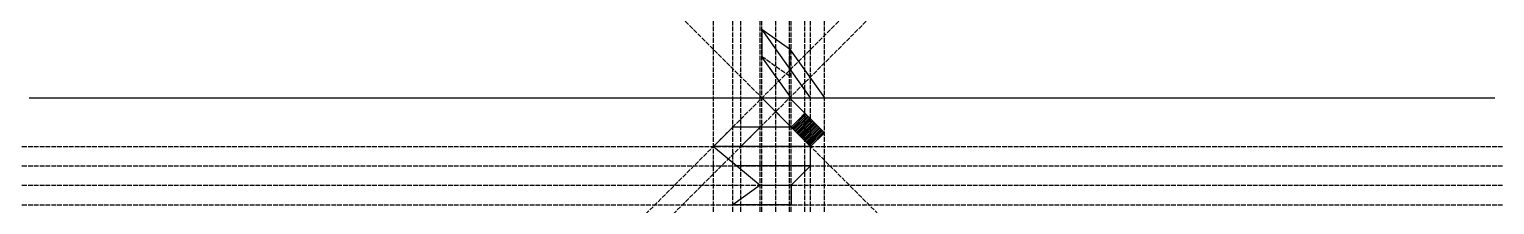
# Model space of a CAD drawing. Header units: millimetres. Extents: x 500 to 4268, y 1721 to 2173.
import ezdxf

# ---------------------------------------------------------------- set-up
doc = ezdxf.new("R2010")
doc.units = ezdxf.units.MM
doc.linetypes.add('ACAD_ISO02W100', pattern=[15, 12, -3])
doc.layers.add('Hjælpelinjer', color=252, linetype='ACAD_ISO02W100', plot=False)
for name, color, linetype in [('Kontur', 7, 'Continuous'), ('Skjulte linjer', 7, 'ACAD_ISO02W100'), ('Skravering', 253, 'Continuous'), ('Udfoldning', 7, 'Continuous')]:
    doc.layers.add(name, color=color, linetype=linetype)

msp = doc.modelspace()

# ---------------------------------------------------------------- hatches: boundary and pattern name
at = {"layer": 'Skravering'}
h = msp.add_hatch(dxfattribs=at)
h.set_pattern_fill('ANSI31', color=256)
h.paths.add_polyline_path([(2494.5, 1956.4), (2459.1, 1921), (2509.1, 1871), (2544.5, 1906.4)])

# ---------------------------------------------------------------- linework, layer by layer
at = {"layer": 'Hjælpelinjer'}
for p, direction in [((2384.1, 1996), (0.707107, 0.707107)), ((2454.8, 1996), (0.707107, 0.707107)), ((2459.1, 1921), (-0.707107, 0.707107)), ((2259.1, 1871), (0, 1)), ((2309.1, 1921), (0, 1)), ((2329.8, 1871), (0, 1)), ((2379.8, 1921), (0, 1)), ((2384.1, 1996), (0, 1)), ((2419.5, 1960.7), (0, 1)), ((2454.8, 1996), (0, 1)), ((2459.1, 1921), (0, 1)), ((2494.5, 1956.4), (0, 1)), ((2509.1, 1871), (0, 1)), ((2544.5, 1906.4), (0, 1)), ((2384.1, 1871), (1, 0)), ((2401.8, 1821), (1, 0)), ((2439.3, 1771), (1, 0)), ((2484.1, 1721), (1, 0))]:
    msp.add_xline(p, direction, dxfattribs=at)
at = {"layer": 'Kontur'}
for p, q in [((2509.1, 1996), (2384.1, 2172.8)), ((2384.1, 2172.8), (2384.1, 2102.1)), ((2384.1, 2172.8), (2454.8, 2122.8)), ((2454.8, 2122.8), (2544.5, 1996)), ((2459.1, 1996), (2384.1, 2102.1)), ((500, 1996), (4268.3, 1996)), ((2384.1, 1996), (2509.1, 1871)), ((2454.8, 1996), (2544.5, 1906.4)), ((2379.8, 1921), (2329.8, 1871)), ((2509.1, 1871), (2544.5, 1906.4))]:
    msp.add_line(p, q, dxfattribs=at)
at = {"layer": 'Skjulte linjer'}
for p, q in [((2454.8, 2122.8), (2454.8, 2052.1)), ((2454.8, 2052.1), (2384.1, 2102.1)), ((2494.5, 1956.4), (2459.1, 1921))]:
    msp.add_line(p, q, dxfattribs=at)
at = {"layer": 'Udfoldning'}
for p, q in [((2309.1, 1921), (2259.1, 1871)), ((2459.1, 1921), (2309.1, 1921)), ((2459.1, 1921), (2509.1, 1871)), ((2509.1, 1871), (2259.1, 1871)), ((2259.1, 1871), (2379.8, 1771)), ((2509.1, 1821), (2509.1, 1871)), ((2509.1, 1821), (2319.5, 1821)), ((2509.1, 1821), (2459.1, 1771)), ((2379.8, 1771), (2309.1, 1721)), ((2379.8, 1771), (2459.1, 1771)), ((2459.1, 1771), (2459.1, 1721)), ((2459.1, 1721), (2309.1, 1721))]:
    msp.add_line(p, q, dxfattribs=at)

doc.saveas('drawing.dxf')
